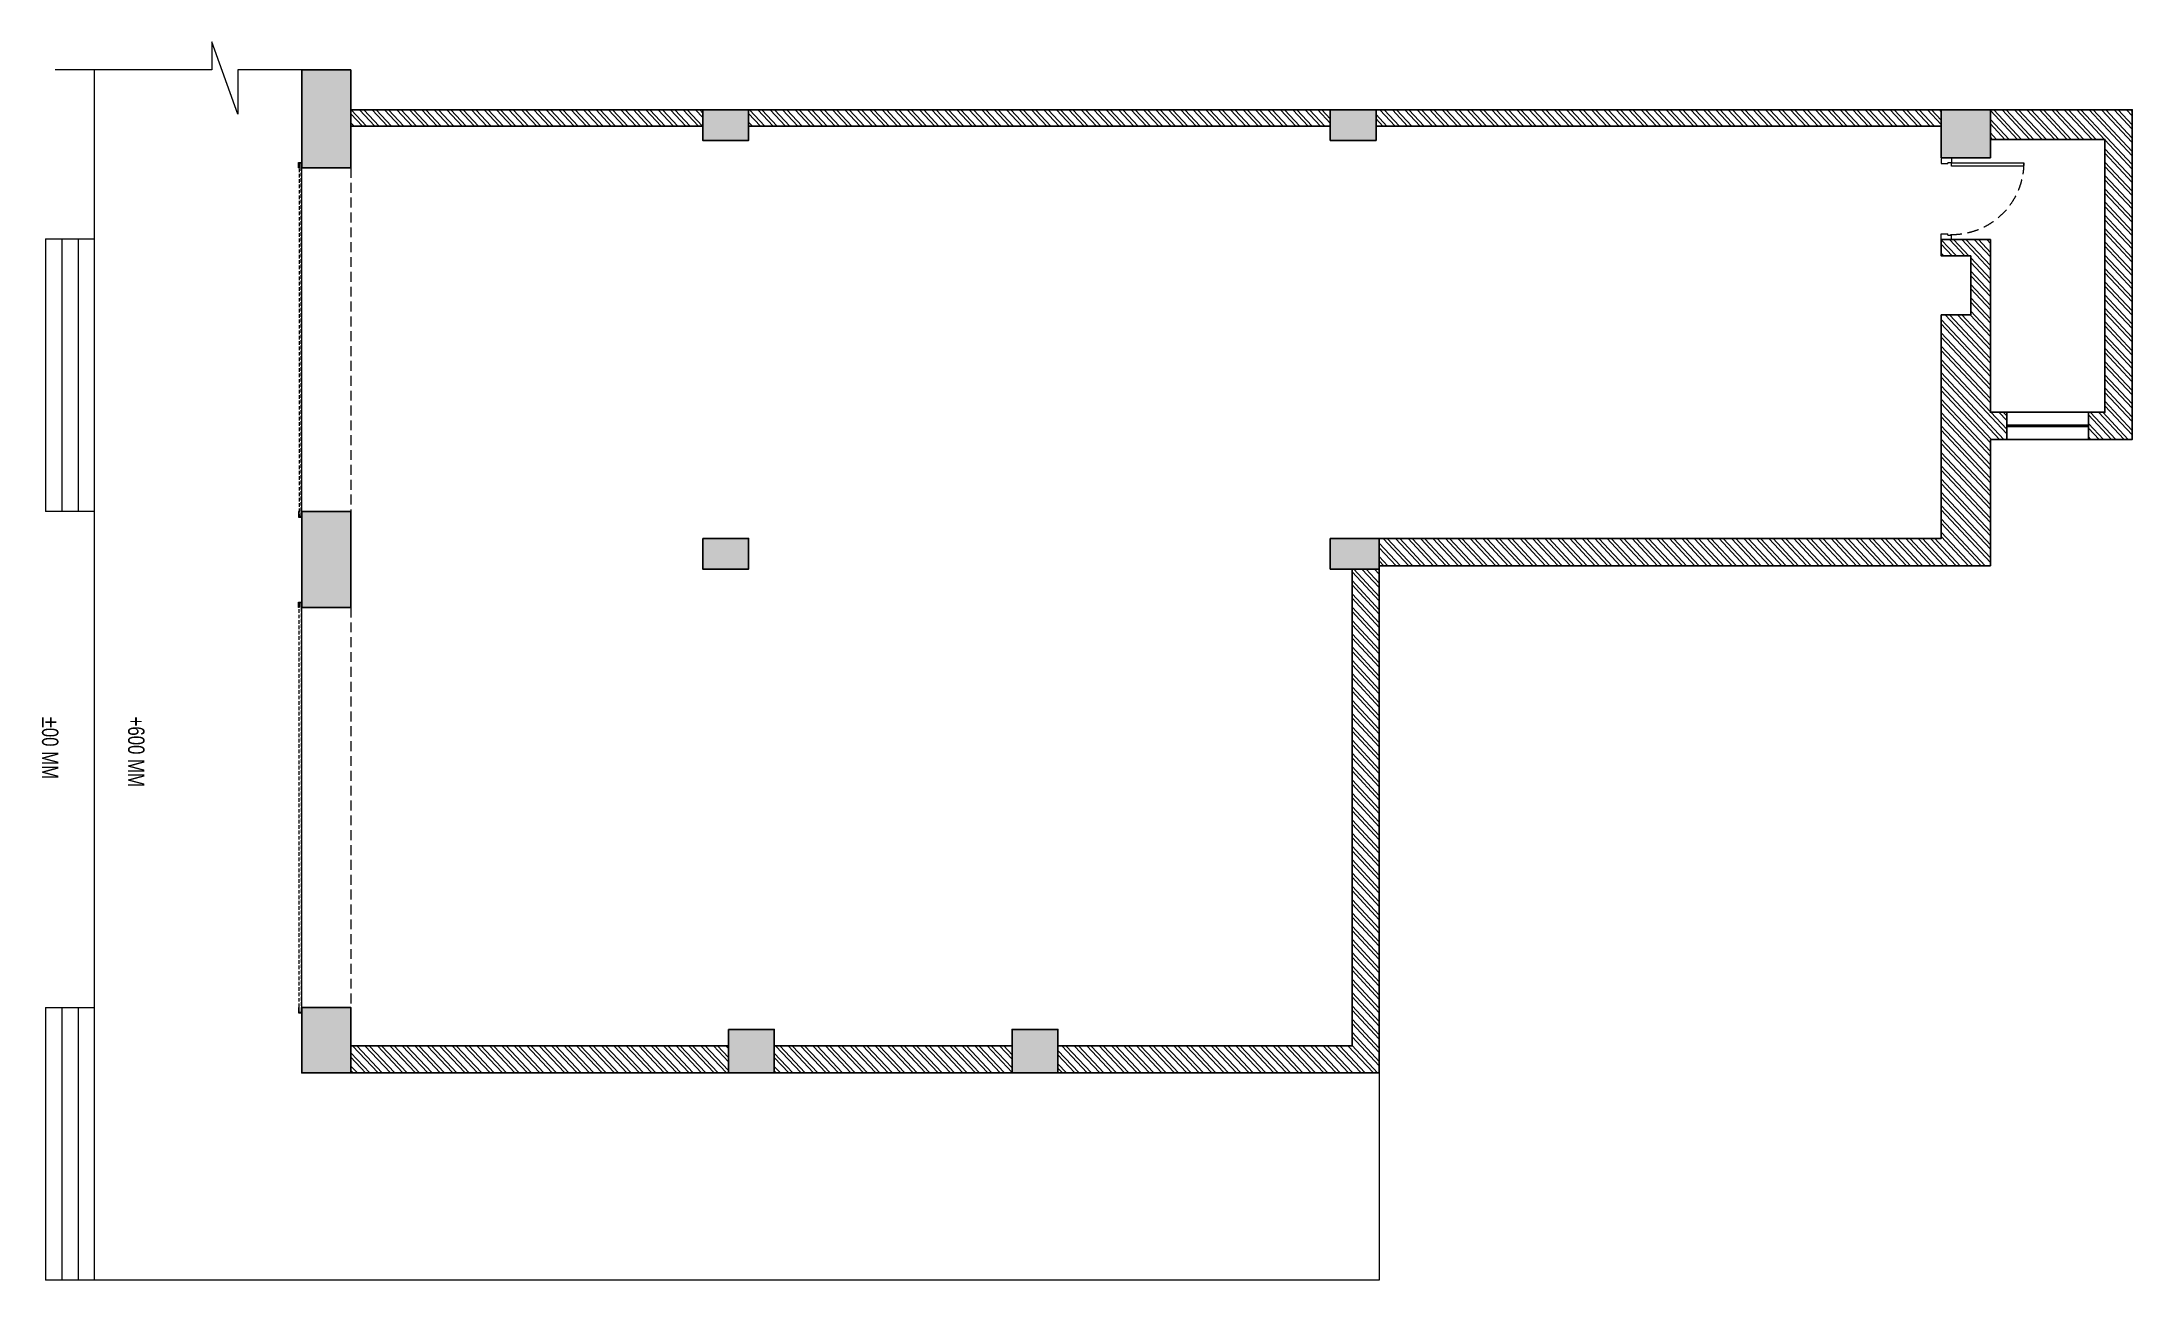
# Model space of a CAD drawing. Header units: feet. Extents: x -12258 to 6900, y 0 to 11354.
import ezdxf

# ---------------------------------------------------------------- set-up
doc = ezdxf.new("R2010")
doc.units = ezdxf.units.FT
doc.header["$LTSCALE"] = 33
doc.header["$MEASUREMENT"] = 0
for name, pattern in [('a_p6_plan_L18$0$HIDDEN', [0.375, 0.25, -0.125]), ('HIDDEN2', [4.7625, 3.175, -1.5875]), ('HIDDENX2', [0.75, 0.5, -0.25])]:
    doc.linetypes.add(name, pattern=pattern)
for name, color, linetype, lineweight in [('A-shutter', 8, 'Continuous', 18), ('beam', 90, 'Continuous', 9), ('Door', 2, 'Continuous', 13), ('LENS-DOOR', 34, 'Continuous', 20), ('LN-HATCH', 251, 'Continuous', 0), ('rolling shutter', 1, 'Continuous', 5), ('Steps', 4, 'Continuous', 9), ('TEXT', 1, 'Continuous', 0)]:
    doc.layers.add(name, color=color, linetype=linetype, lineweight=lineweight)
for name, color, linetype in [('A-WALL', 1, 'Continuous'), ('column', 10, 'Continuous'), ('Window', 5, 'Continuous')]:
    doc.layers.add(name, color=color, linetype=linetype)
doc.styles.get("Standard").update_dxf_attribs({"font": 'GILC____.TTF'})

# ---------------------------------------------------------------- blocks, each defined once
blk = doc.blocks.new('*U3')
at = {"layer": 'LENS-DOOR'}
for p, q in [((547492, 1778574), (547492, 1779235)), ((547523, 1779235), (547492, 1779235)), ((547523, 1779235), (547523, 1778574)), ((547447, 1778569), (547452, 1778569)), ((547447, 1778484), (547447, 1778569)), ((547447, 1778484), (547452, 1778484)), ((547452, 1778574), (547489, 1778574)), ((547452, 1778569), (547452, 1778574)), ((547452, 1778479), (547452, 1778484)), ((547452, 1778479), (547499, 1778479)), ((547489, 1778540), (547489, 1778574)), ((547489, 1778540), (547499, 1778540)), ((547523, 1778574), (547492, 1778574)), ((547499, 1778479), (547499, 1778540)), ((548145, 1778479), (548145, 1778540)), ((548156, 1778540), (548145, 1778540)), ((548192, 1778479), (548145, 1778479)), ((548192, 1778574), (548156, 1778574)), ((548156, 1778540), (548156, 1778574)), ((548192, 1778569), (548192, 1778574)), ((548197, 1778569), (548192, 1778569)), ((548192, 1778479), (548192, 1778484)), ((548197, 1778484), (548192, 1778484)), ((548197, 1778484), (548197, 1778569))]:
    blk.add_line(p, q, dxfattribs=at)
at = {"layer": 'LENS-DOOR', "color": 7, "linetype": 'HIDDEN2', "extrusion": (0, 0, -1)}
blk.add_ellipse((547492, 1778574), major_axis=(661, 0), ratio=1, start_param=-1.570791, end_param=0.051209, dxfattribs=at)
blk = doc.blocks.new('*U4')
at = {"layer": 'A-shutter', "color": 5, "ltscale": 10}
for points in [[(41039715, -1561539), (41039715, -1561544), (41039670, -1561544), (41039670, -1561564), (41039715, -1561564), (41039715, -1561569), (41039665, -1561569), (41039665, -1561539)], [(41043382, -1561539), (41043382, -1561544), (41043427, -1561544), (41043427, -1561564), (41043382, -1561564), (41043382, -1561569), (41043432, -1561569), (41043432, -1561539)]]:
    blk.add_lwpolyline(points, close=True, dxfattribs=at)
at = {"layer": 'A-shutter', "color": 5, "linetype": 'HIDDENX2', "ltscale": 2}
blk.add_lwpolyline([(41039670, -1561544), (41039670, -1561564), (41043427, -1561564), (41043427, -1561544)], close=True, dxfattribs=at)
blk = doc.blocks.new('*U5')
at = {"layer": 'A-shutter', "color": 5, "ltscale": 10}
for points in [[(41040232, -1561539), (41040232, -1561544), (41040187, -1561544), (41040187, -1561564), (41040232, -1561564), (41040232, -1561569), (41040182, -1561569), (41040182, -1561539)], [(41043382, -1561539), (41043382, -1561544), (41043427, -1561544), (41043427, -1561564), (41043382, -1561564), (41043382, -1561569), (41043432, -1561569), (41043432, -1561539)]]:
    blk.add_lwpolyline(points, close=True, dxfattribs=at)
at = {"layer": 'A-shutter', "color": 5, "linetype": 'HIDDENX2', "ltscale": 2}
blk.add_lwpolyline([(41040187, -1561544), (41040187, -1561564), (41043427, -1561564), (41043427, -1561544)], close=True, dxfattribs=at)

msp = doc.modelspace()

# ---------------------------------------------------------------- hatches: boundary and pattern name
at = {"layer": 'column'}
h = msp.add_hatch(color=8, dxfattribs=at)
h.dxf.hatch_style = 1
h.paths.add_polyline_path([(-9425, 1900), (-9425, 2500), (-9875, 2500), (-9875, 1900)])
h.paths.add_polyline_path([(-5545, 1900), (-5545, 2300), (-5965, 2300), (-5965, 2150), (-5965, 1900)])
h.paths.add_polyline_path([(-2945, 1900), (-2945, 2300), (-3365, 2300), (-3365, 1900)])
h.paths.add_polyline_path([(-5780, 6520), (-5780, 6800), (-6200, 6800), (-6200, 6520)])
h.paths.add_polyline_path([(-9425, 6167), (-9425, 7047), (-9875, 7047), (-9875, 6167)])
h.paths.add_polyline_path([(-9425, 10197), (-9425, 11097), (-9875, 11097), (-9875, 10197)])
h.paths.add_polyline_path([(-5780, 10450), (-5780, 10730), (-6200, 10730), (-6200, 10450)])
h.paths.add_polyline_path([(0, 6520), (0, 6800), (-450, 6800), (-450, 6520)])
h.paths.add_polyline_path([(-30, 10450), (-30, 10458), (-30, 10730), (-450, 10730), (-450, 10450)])
h.paths.add_polyline_path([(5600, 10290), (5600, 10730), (5150, 10730), (5150, 10290)])
at = {"layer": 'LN-HATCH'}
h = msp.add_hatch(dxfattribs=at)
h.set_pattern_fill('ANSI32', color=256, scale=222, angle=88.11)
h.set_pattern_definition([(133.11, (-3282072.58, 5471242.885), (-60.7760807, -56.89315), []), (133.11, (-3282071.28, 5471282.11), (-60.7760807, -56.89315), [])])
h.paths.add_polyline_path([(-5965, 2150), (-9425, 2150), (-9425, 1900), (-5965, 1900)])
h.paths.add_polyline_path([(-5545, 2150), (-3365, 2150), (-3365, 1900), (-5545, 1900)])
h.paths.add_polyline_path([(-2945, 2150), (-250, 2150), (-250, 6520), (0, 6520), (0, 1900), (-2945, 1900)])
h.paths.add_polyline_path([(5600, 7708), (5600, 6550), (0, 6550), (0, 6800), (5150, 6800), (5150, 8850), (5420, 8850), (5420, 9390), (5150, 9390), (5150, 9540), (5600, 9540), (5600, 7958), (5750, 7958), (5750, 7708)])
h.paths.add_polyline_path([(6500, 7708), (6900, 7708), (6900, 10730), (5600, 10730), (5600, 10458), (6650, 10458), (6650, 7958), (6500, 7958)])
h.paths.add_polyline_path([(-30, 10730), (5150, 10730), (5150, 10580), (-30, 10580)])
h.paths.add_polyline_path([(-5780, 10730), (-450, 10730), (-450, 10580), (-5780, 10580)])
h.paths.add_polyline_path([(-9425, 10730), (-6200, 10730), (-6200, 10580), (-9425, 10580)])

# ---------------------------------------------------------------- linework, layer by layer
at = {"layer": 'A-WALL'}
for p, q in [((-250, 6520), (-250, 2150)), ((0, 6550), (0, 1900)), ((-450, 1900), (-250, 1900))]:
    msp.add_line(p, q, dxfattribs=at)
for points in [[(-9425, 10730), (-6200, 10730), (-6200, 10580), (-9425, 10580)], [(-5780, 10730), (-450, 10730), (-450, 10580), (-5780, 10580)], [(-30, 10730), (5150, 10730), (5150, 10580), (-30, 10580)], [(6500, 7708), (6900, 7708), (6900, 10730), (5600, 10730), (5600, 10458), (6650, 10458), (6650, 7958), (6500, 7958)], [(-2945, 2150), (-250, 2150), (-250, 6520), (0, 6520), (0, 1900), (-2945, 1900)], [(-5965, 2150), (-9425, 2150), (-9425, 1900), (-5965, 1900)], [(-5545, 2150), (-3365, 2150), (-3365, 1900), (-5545, 1900)]]:
    msp.add_lwpolyline(points, close=True, dxfattribs=at)
msp.add_lwpolyline([(5600, 7708), (5600, 6550), (0, 6550), (0, 6800), (5150, 6800), (5150, 8850), (5420, 8850), (5420, 9390), (5150, 9390), (5150, 9540), (5600, 9540), (5600, 7958), (5750, 7958), (5750, 7708), (5600, 7708)], dxfattribs=at)
at = {"layer": 'beam', "linetype": 'a_p6_plan_L18$0$HIDDEN', "lineweight": 5, "ltscale": 11}
for points in [[(-9425, 7047), (-9875, 7047), (-9875, 10197), (-9425, 10197)], [(-9425, 2500), (-9875, 2500), (-9875, 6167), (-9425, 6167)]]:
    msp.add_lwpolyline(points, close=True, dxfattribs=at)
at = {"layer": 'column'}
for points in [[(-9425, 11097), (-9875, 11097), (-9875, 10197), (-9425, 10197)], [(-5780, 10730), (-6200, 10730), (-6200, 10450), (-5780, 10450)], [(-450, 10730), (-30, 10730), (-30, 10450), (-450, 10450)], [(5600, 10730), (5150, 10730), (5150, 10290), (5600, 10290)], [(-9875, 7047), (-9425, 7047), (-9425, 6167), (-9875, 6167)], [(-6200, 6800), (-5780, 6800), (-5780, 6520), (-6200, 6520)], [(-450, 6800), (0, 6800), (0, 6520), (-450, 6520)], [(-9875, 2500), (-9425, 2500), (-9425, 1900), (-9875, 1900)], [(-5965, 2300), (-5545, 2300), (-5545, 1900), (-5965, 1900)], [(-3365, 1900), (-2945, 1900), (-2945, 2300), (-3365, 2300)]]:
    msp.add_lwpolyline(points, close=True, dxfattribs=at)
at = {"layer": 'Steps'}
for p, q in [((-10461, 10691), (-10700, 11354)), ((-10700, 11354), (-10700, 11097)), ((-10700, 11097), (-12136, 11097)), ((-11775, 0), (-11775, 11097)), ((-9875, 11097), (-10461, 11097)), ((-10461, 11097), (-10461, 10691)), ((-9875, 7047), (-9875, 10197)), ((-12225, 9547), (-11775, 9547)), ((-12225, 9547), (-12225, 7047)), ((-12075, 9547), (-12075, 7047)), ((-11925, 9547), (-11925, 7047)), ((-11775, 7047), (-12225, 7047)), ((-9875, 2500), (-9875, 6167)), ((-12225, 2500), (-11775, 2500)), ((-12225, 2500), (-12225, 0)), ((-12075, 2500), (-12075, 0)), ((-11925, 2500), (-11925, 0)), ((0, 1900), (0, 0)), ((-11775, 0), (-12225, 0)), ((0, 0), (-11775, 0))]:
    msp.add_line(p, q, dxfattribs=at)
at = {"layer": 'Window'}
for points in [[(6500, 7958), (5750, 7958), (5750, 7708), (6500, 7708)], [(5750, 7827), (6500, 7827), (6500, 7839), (5750, 7839)]]:
    msp.add_lwpolyline(points, close=True, dxfattribs=at)

# ---------------------------------------------------------------- block references
at = {"layer": 'Door', "rotation": 270}
msp.add_blockref('*U3', (-1773329, 557737), dxfattribs=at)
at = {"layer": 'rolling shutter', "color": 2, "rotation": 270}
msp.add_blockref('*U5', (1551664, 41050429), dxfattribs=at)
at = {"layer": 'rolling shutter', "color": 2, "xscale": -1, "rotation": 270}
msp.add_blockref('*U4', (1551664, -41037215), dxfattribs=at)

# ---------------------------------------------------------------- texts
at = {"layer": 'TEXT', "char_height": 150, "attachment_point": 1, "rotation": 270}
for s, insert in [('%%P00 MM', (-12106, 5167)), ('+600 MM', (-11317, 5167))]:
    msp.add_mtext_dynamic_manual_height_columns(s, width=6108.59, gutter_width=500, heights=[1479], dxfattribs=dict(at, insert=insert))

doc.saveas('drawing.dxf')
